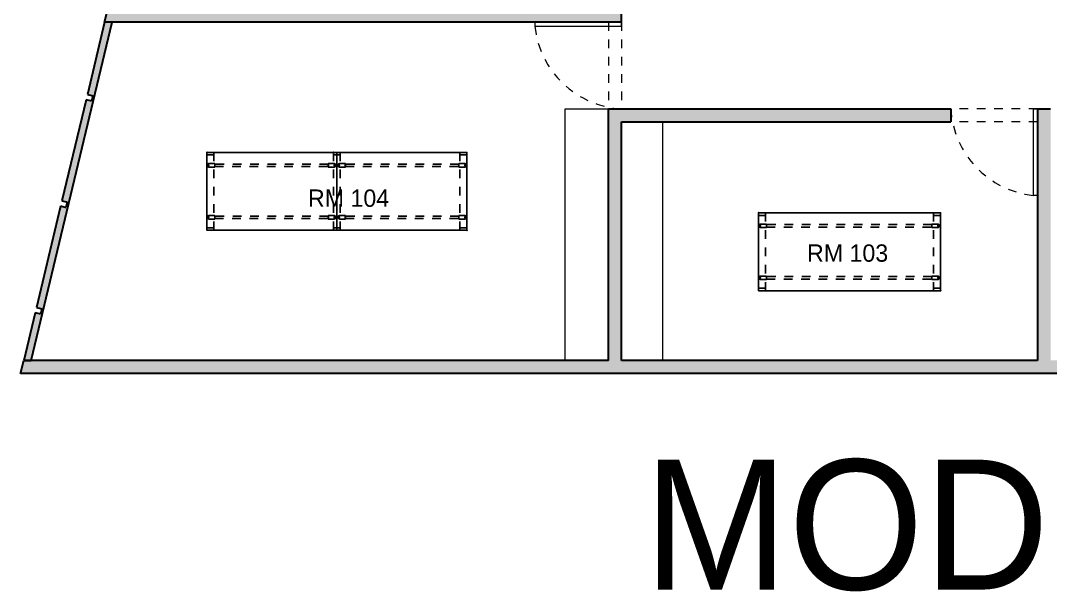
# Model space of a CAD drawing. Header units: metres. Extents: x 44.7 to 67.2, y 8.3 to 25.4.
# Drawn here: x 44.7 to 56.58, y 8.28 to 14.87 of the extents above; entities that cross this region are included whole.
import ezdxf

# ---------------------------------------------------------------- set-up
doc = ezdxf.new("R2010")
doc.units = ezdxf.units.M
doc.linetypes.add('HIDDEN', pattern=[0.375, 0.25, -0.125])
doc.linetypes.add('HIDDEN2', pattern=[0.1875, 0.125, -0.0625])
doc.layers.add('0A_ HATCH', color=7, linetype='Continuous')
doc.layers.add('CC4000', color=7, linetype='Continuous')
for name, color, linetype, lineweight in [('0A_MOBILIARIO', 6, 'Continuous', 5), ('0A_MUROS', 7, 'Continuous', 30), ('0A_PROYECCIONES', 3, 'HIDDEN', 5), ('0A_PUERTAS', 8, 'Continuous', 9), ('MOBILIARIO', 1, 'Continuous', 5)]:
    doc.layers.add(name, color=color, linetype=linetype, lineweight=lineweight)

# ---------------------------------------------------------------- blocks, each defined once
blk = doc.blocks.new('CC4010NA3684AB')
blk.add_lwpolyline([(2.1, -0.9), (0, -0.9), (0, 0), (2.1, 0)], close=True)
blk = doc.blocks.new('CW10103628S')
at = {"linetype": 'HIDDEN', "ltscale": 0.003}
blk.add_line((0, -0.9), (0, 0), dxfattribs=at)
at = {"color": 1}
blk.add_line((0.02, -0.15), (0.02, -0.15), dxfattribs=at)
at = {"linetype": 'HIDDEN', "ltscale": 0.003}
for points in [[(0.08, 0), (0, 0), (0, -0.9), (0.08, -0.9)], [(0, -0.03), (0, 0), (0.08, 0), (0.08, -0.03)], [(0, -0.9), (0, -0.87), (0.08, -0.87), (0.08, -0.9)]]:
    blk.add_lwpolyline(points, close=True, dxfattribs=at)
blk.add_point((0, 0))
at = {"color": 1}
for p in [(0.02, -0.15), (0.02, -0.75)]:
    blk.add_point(p, dxfattribs=at)
blk = doc.blocks.new('A$C0A174275')
blk.add_circle((0.015, 0), 0.005)
blk = doc.blocks.new('CW90103684H28')
at = {"linetype": 'HIDDEN', "ltscale": 0.003}
for points in [[(0.073, 0.02), (0.073, -0.02), (0.005, -0.02, -0.414214), (-0.015, 0), (-0.015, 0, -0.414214), (0.005, 0.02)], [(2.067, 0), (2.067, 0, -0.414214), (2.047, -0.02), (1.979, -0.02), (1.979, 0.02), (2.047, 0.02, -0.414214)], [(0.073, -0.58), (0.073, -0.62), (0.005, -0.62, -0.414214), (-0.015, -0.6), (-0.015, -0.6, -0.414214), (0.005, -0.58)], [(2.067, -0.6), (2.067, -0.6, -0.414214), (2.047, -0.62), (1.979, -0.62), (1.979, -0.58), (2.047, -0.58, -0.414214)]]:
    blk.add_lwpolyline(points, format="xyb", close=True, dxfattribs=at)
for points in [[(1.979, 0.015), (0.073, 0.015)], [(0.073, -0.015), (1.979, -0.015)], [(1.979, -0.585), (0.073, -0.585)], [(0.073, -0.615), (1.979, -0.615)]]:
    blk.add_lwpolyline(points, dxfattribs=at)
for centre in [(0, 0), (0, -0.6)]:
    blk.add_circle(centre, 0.005)
for p in [(0, 0), (2.052, 0), (0, -0.6), (2.052, -0.6)]:
    blk.add_point(p)
at = {"color": 1}
for p in [(0, 0), (0, 0), (2.052, 0), (2.052, 0), (0, 0), (2.052, 0), (0, -0.6), (0, -0.6), (0, -0.6), (2.052, -0.6), (2.052, -0.6), (2.052, -0.6)]:
    blk.add_point(p, dxfattribs=at)
at = {"xscale": -1}
for p in [(2.067, 0), (2.067, -0.6)]:
    blk.add_blockref('A$C0A174275', p, dxfattribs=at)
blk = doc.blocks.new('CC4010NA3660AB')
blk.add_lwpolyline([(1.5, -0.9), (0, -0.9), (0, 0), (1.5, 0)], close=True)
blk = doc.blocks.new('CW10103628SI')
at = {"linetype": 'HIDDEN', "ltscale": 0.003}
for p, q in [((-0.04, -0.9), (-0.04, 0)), ((-0.097, -0.13), (-0.097, -0.17)), ((-0.04, -0.13), (-0.097, -0.13)), ((-0.097, -0.17), (-0.04, -0.17)), ((0.04, -0.13), (0.097, -0.13)), ((0.097, -0.17), (0.04, -0.17)), ((0.097, -0.13), (0.097, -0.17)), ((-0.097, -0.77), (-0.097, -0.73)), ((-0.097, -0.73), (-0.04, -0.73)), ((-0.04, -0.77), (-0.097, -0.77)), ((0.097, -0.73), (0.04, -0.73)), ((0.04, -0.77), (0.097, -0.77)), ((0.097, -0.77), (0.097, -0.73))]:
    blk.add_line(p, q, dxfattribs=at)
for points in [[(0.04, 0), (-0.04, 0), (-0.04, -0.9), (0.04, -0.9)], [(-0.04, -0.03), (-0.04, 0), (0.04, 0), (0.04, -0.03)], [(-0.04, -0.9), (-0.04, -0.87), (0.04, -0.87), (0.04, -0.9)]]:
    blk.add_lwpolyline(points, close=True, dxfattribs=at)
blk.add_point((-0.04, 0))
for p in [(-0.024, -0.15), (0.024, -0.15), (-0.024, -0.75), (0.024, -0.75)]:
    blk.add_point(p, dxfattribs=at)
blk = doc.blocks.new('CW90103660H28')
at = {"linetype": 'HIDDEN', "ltscale": 0.003}
for points in [[(0.073, 0.02), (0.073, -0.02), (0.005, -0.02, -0.414214), (-0.015, 0), (-0.015, 0, -0.414214), (0.005, 0.02)], [(1.467, 0), (1.467, 0, -0.414214), (1.447, -0.02), (1.379, -0.02), (1.379, 0.02), (1.447, 0.02, -0.414214)], [(0.073, -0.58), (0.073, -0.62), (0.005, -0.62, -0.414214), (-0.015, -0.6), (-0.015, -0.6, -0.414214), (0.005, -0.58)], [(1.467, -0.6), (1.467, -0.6, -0.414214), (1.447, -0.62), (1.379, -0.62), (1.379, -0.58), (1.447, -0.58, -0.414214)]]:
    blk.add_lwpolyline(points, format="xyb", close=True, dxfattribs=at)
for points in [[(1.379, 0.015), (0.073, 0.015)], [(0.073, -0.015), (1.379, -0.015)], [(1.379, -0.585), (0.073, -0.585)], [(0.073, -0.615), (1.379, -0.615)]]:
    blk.add_lwpolyline(points, dxfattribs=at)
for centre in [(0, 0), (0, -0.6)]:
    blk.add_circle(centre, 0.005)
for p in [(0, 0), (1.452, 0), (0, -0.6), (1.452, -0.6)]:
    blk.add_point(p)
at = {"color": 1}
for p in [(0, 0), (0, 0), (1.452, 0), (1.452, 0), (0, 0), (1.452, 0), (0, -0.6), (0, -0.6), (0, -0.6), (1.452, -0.6), (1.452, -0.6), (1.452, -0.6)]:
    blk.add_point(p, dxfattribs=at)
at = {"xscale": -1}
for p in [(1.467, 0), (1.467, -0.6)]:
    blk.add_blockref('A$C0A174275', p, dxfattribs=at)

msp = doc.modelspace()

# ---------------------------------------------------------------- hatches: boundary and pattern name
at = {"layer": '0A_ HATCH', "transparency": 33554534}
h = msp.add_hatch(color=256, dxfattribs=at)
h.dxf.hatch_style = 1
h.paths.add_polyline_path([(51.633, 15.003), (45.703, 15.003), (45.667, 14.853), (51.633, 14.853)])
h.paths.add_polyline_path([(55.433, 13.853), (51.483, 13.853), (51.483, 10.948), (51.633, 10.948), (51.633, 13.703), (55.433, 13.703)])
h.paths.add_polyline_path([(56.583, 13.853), (56.433, 13.853), (56.433, 10.948), (56.583, 10.948)])
h.paths.add_polyline_path([(58.355, 15.003), (58.18, 15.003), (58.18, 13.853), (57.583, 13.853), (57.583, 13.703), (58.18, 13.703), (58.18, 12.736), (60.168, 12.736), (60.168, 11.148), (60.173, 11.148), (60.193, 11.128), (60.193, 10.798), (60.173, 10.798), (64.543, 10.798), (64.543, 10.948), (60.33, 10.948), (60.33, 15.003), (59.343, 15.003), (59.343, 14.703), (60.155, 14.703), (60.155, 12.931), (58.355, 12.931)])
h = msp.add_hatch(color=256, dxfattribs=at)
h.dxf.hatch_style = 1
h.paths.add_polyline_path([(45.752, 14.853), (45.667, 14.853), (45.468, 14.02), (45.519, 14.007), (45.529, 14.005), (45.514, 13.943), (45.505, 13.945), (45.453, 13.958), (45.173, 12.79), (45.225, 12.778), (45.235, 12.775), (45.22, 12.714), (45.211, 12.716), (45.159, 12.728), (44.879, 11.56), (44.931, 11.548), (44.941, 11.546), (44.926, 11.484), (44.917, 11.486), (44.865, 11.499), (44.733, 10.948), (44.818, 10.948)])
h = msp.add_hatch(color=256, dxfattribs=at)
h.dxf.hatch_style = 1
h.paths.add_polyline_path([(59.693, 10.948), (44.733, 10.948), (44.697, 10.798), (59.693, 10.798)])

# ---------------------------------------------------------------- linework, layer by layer
at = {"layer": '0A_MOBILIARIO'}
for p, q in [((50.983, 10.948), (50.983, 13.853)), ((50.983, 13.853), (51.483, 13.853)), ((52.108, 10.948), (52.108, 13.703))]:
    msp.add_line(p, q, dxfattribs=at)
at = {"layer": '0A_MUROS'}
for p, q in [((45.667, 14.853), (45.703, 15.003)), ((51.633, 14.853), (51.633, 15.003)), ((44.818, 10.948), (45.752, 14.853)), ((45.667, 14.853), (45.468, 14.02)), ((51.633, 14.853), (45.667, 14.853)), ((45.752, 14.853), (45.667, 14.853)), ((45.453, 13.958), (45.173, 12.79)), ((45.505, 13.945), (45.453, 13.958)), ((45.468, 14.02), (45.519, 14.007)), ((45.514, 13.943), (45.505, 13.945)), ((45.529, 14.005), (45.514, 13.943)), ((45.519, 14.007), (45.529, 14.005)), ((51.483, 13.853), (55.433, 13.853)), ((51.483, 10.948), (51.483, 13.853)), ((55.433, 13.853), (55.433, 13.703)), ((56.433, 13.853), (56.583, 13.853)), ((56.433, 13.853), (56.433, 10.948)), ((51.633, 13.703), (55.433, 13.703)), ((51.633, 10.948), (51.633, 13.703)), ((45.159, 12.728), (44.879, 11.56)), ((45.211, 12.716), (45.159, 12.728)), ((45.173, 12.79), (45.225, 12.778)), ((45.235, 12.775), (45.22, 12.714)), ((45.225, 12.778), (45.235, 12.775)), ((45.22, 12.714), (45.211, 12.716)), ((44.879, 11.56), (44.931, 11.548)), ((44.941, 11.546), (44.926, 11.484)), ((44.931, 11.548), (44.941, 11.546)), ((44.865, 11.499), (44.733, 10.948)), ((44.917, 11.486), (44.865, 11.499)), ((44.926, 11.484), (44.917, 11.486)), ((44.697, 10.798), (44.733, 10.948)), ((51.483, 10.948), (44.733, 10.948)), ((44.733, 10.948), (44.818, 10.948)), ((56.433, 10.948), (51.633, 10.948)), ((59.693, 10.798), (44.697, 10.798))]:
    msp.add_line(p, q, dxfattribs=at)
at = {"layer": '0A_PROYECCIONES', "linetype": 'HIDDEN2', "ltscale": 0.7}
for p, q in [((51.483, 14.853), (51.483, 13.853)), ((51.633, 14.853), (51.633, 13.853)), ((56.433, 13.853), (55.433, 13.853)), ((56.433, 13.703), (55.433, 13.703))]:
    msp.add_line(p, q, dxfattribs=at)
at = {"layer": '0A_PUERTAS'}
for points in [[(50.633, 14.853), (50.633, 14.807), (51.633, 14.807), (51.633, 14.853)], [(56.433, 12.853), (56.386, 12.853), (56.386, 13.853), (56.433, 13.853)]]:
    msp.add_lwpolyline(points, close=True, dxfattribs=at)
at = {"layer": '0A_PUERTAS', "linetype": 'HIDDEN2', "ltscale": 0.7}
for centre, start, end in [((51.694, 14.919), 186.0409, 266.6878), ((56.498, 13.915), 183.3122, 263.9591)]:
    msp.add_arc(centre, 1.068, start, end, dxfattribs=at)

# ---------------------------------------------------------------- block references
at = {"layer": 'CC4000'}
for name, p in [('CC4010NA3660AB', (46.847, 13.351)), ('CW10103628S', (46.847, 13.351)), ('CW10103628SI', (48.347, 13.351)), ('CC4010NA3660AB', (48.347, 13.351)), ('CW90103660H28', (46.867, 13.201)), ('CC4010NA3684AB', (53.214, 12.653)), ('CW10103628S', (53.214, 12.653)), ('CW90103684H28', (53.234, 12.503))]:
    msp.add_blockref(name, p, dxfattribs=at)
at = {"layer": 'CC4000', "rotation": 180}
for name, p in [('CW10103628S', (49.847, 12.451)), ('CW90103660H28', (49.827, 12.601)), ('CW10103628S', (55.314, 11.753))]:
    msp.add_blockref(name, p, dxfattribs=at)

# ---------------------------------------------------------------- texts
at = {"layer": 'MOBILIARIO'}
for s, height, p in [('RM 104', 0.2, (48.014, 12.722)), ('RM 103', 0.2, (53.773, 12.088)), ('MODIFICADA', 1.5, (51.887, 8.303))]:
    msp.add_text(s, height=height, dxfattribs=at).set_placement(p)

doc.saveas('drawing.dxf')
